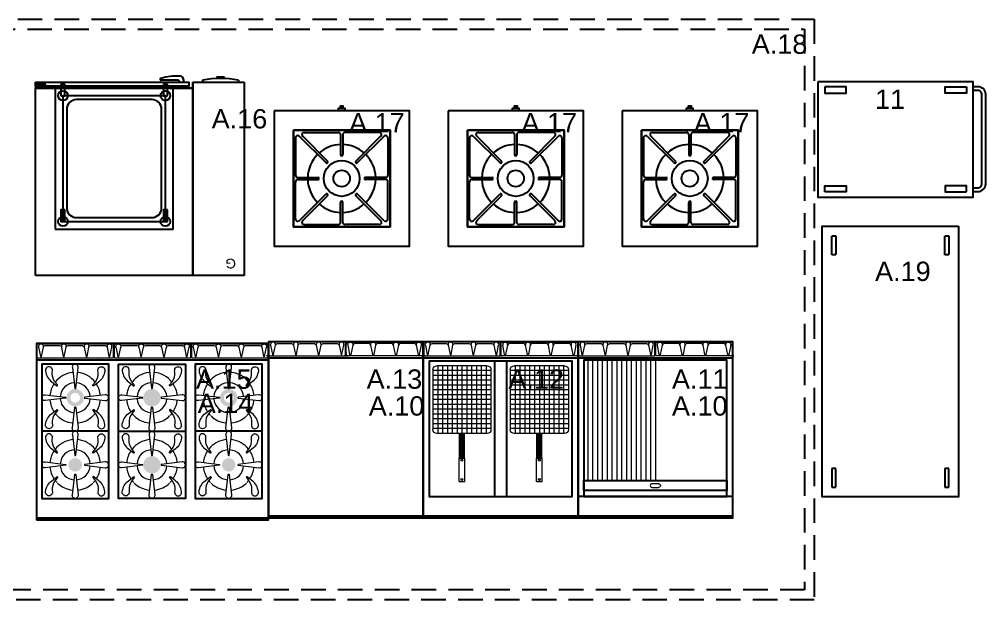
# Model space of a CAD drawing. Header units: millimetres. Extents: x -3516 to 33273, y -7531 to 724.
# Drawn here: x 20172.7 to 20672.4, y -2394 to -2094 of the extents above; entities that cross this region are included whole.
import ezdxf

# ---------------------------------------------------------------- set-up
doc = ezdxf.new("R2010")
doc.units = ezdxf.units.MM
doc.linetypes.add('DASHED', pattern=[19.05, 12.7, -6.35])
doc.linetypes.add('HIDDEN', pattern=[0.375, 0.25, -0.125])
doc.layers.add('GRC- Yazı 1', color=3, linetype='Continuous', lineweight=20)
doc.layers.add('GRC-Ekipman', color=4, linetype='Continuous', lineweight=25)
doc.layers.add('S2000-002 Çizgi', color=7, linetype='Continuous')
doc.layers.add('S2000-003 Kapı', color=3, linetype='Continuous')
doc.styles.add('ekp-yazı', font='arial.ttf', dxfattribs={"height": 10})

# ---------------------------------------------------------------- blocks, each defined once
blk = doc.blocks.new('A$C2C312901')
at = {"layer": 'S2000-002 Çizgi', "linetype": 'Continuous', "lineweight": 0}
for p, q in [((39.55, 90.8), (0.45, 90.8)), ((4.51, 90), (11.89, 90)), ((16.31, 90), (23.69, 90)), ((28.11, 90), (35.49, 90)), ((40.45, 90.8), (79.55, 90.8)), ((51.89, 90), (44.51, 90)), ((63.69, 90), (56.31, 90)), ((75.49, 90), (68.11, 90)), ((1.06, 89.25), (2.06, 84.41)), ((2.55, 84.43), (3.54, 89.23)), ((12.86, 89.25), (13.86, 84.41)), ((14.35, 84.43), (15.33, 89.21)), ((24.68, 89.16), (25.66, 84.41)), ((26.15, 84.43), (27.13, 89.21)), ((36.48, 89.16), (37.46, 84.41)), ((37.95, 84.43), (38.93, 89.21)), ((42.05, 84.43), (41.07, 89.21)), ((43.52, 89.16), (42.55, 84.41)), ((53.85, 84.43), (52.87, 89.21)), ((55.32, 89.16), (54.35, 84.41)), ((65.65, 84.43), (64.67, 89.21)), ((67.14, 89.25), (66.15, 84.41)), ((77.45, 84.43), (76.46, 89.23)), ((78.94, 89.25), (77.95, 84.41)), ((5, 81.5), (5, 19.2)), ((7.5, 81.5), (7.5, 19.2)), ((10, 81.5), (10, 19.2)), ((12.5, 81.5), (12.5, 19.2)), ((15, 81.5), (15, 19.2)), ((17.5, 81.5), (17.5, 19.2)), ((20, 81.5), (20, 19.2)), ((22.5, 81.5), (22.5, 19.2)), ((25, 81.5), (25, 19.2)), ((27.5, 81.5), (27.5, 19.2)), ((30, 81.5), (30, 19.2)), ((32.5, 81.5), (32.5, 19.2)), ((35, 81.5), (35, 19.2)), ((37.5, 81.5), (37.5, 19.2)), ((40, 81.5), (40, 19.2)), ((41.61, 17.6), (38.39, 17.6)), ((38.39, 15.6), (41.61, 15.6))]:
    blk.add_line(p, q, dxfattribs=at)
at = {"layer": 'S2000-002 Çizgi'}
for points in [[(0, 0), (80, 0), (80, 91), (0, 91)], [(0, 1), (80, 1), (80, 82.5), (0, 82.5)], [(3, 11), (77, 11), (77, 81.5), (3, 81.5)], [(77, 14), (3, 14), (3, 19.2), (77, 19.2)], [(0, 1), (80, 1), (80, 11), (0, 11)]]:
    blk.add_lwpolyline(points, close=True, dxfattribs=at)
at = {"layer": 'S2000-002 Çizgi', "linetype": 'Continuous', "lineweight": 0}
for centre, radius, start, end in [((2.3, 89.54), 1.27, 346.4206, 193.5794), ((14.1, 89.54), 1.27, 346.4206, 193.5794), ((25.91, 89.54), 1.27, 346.4206, 193.5794), ((37.71, 89.54), 1.27, 346.4206, 193.5794), ((38.39, 16.6), 1, 90.006, 270.2139)]:
    blk.add_arc(centre, radius, start, end, dxfattribs=at)
at = {"layer": 'S2000-002 Çizgi', "linetype": 'Continuous', "lineweight": 0, "extrusion": (0, 0, -1)}
for centre, radius, start, end in [((-42.29, 89.54), 1.27, 346.4206, 193.5794), ((-54.09, 89.54), 1.27, 346.4206, 193.5794), ((-65.9, 89.54), 1.27, 346.4206, 193.5794), ((-77.7, 89.54), 1.27, 346.4206, 193.5794), ((-41.61, 16.6), 1, 90.006, 270.2139)]:
    blk.add_arc(centre, radius, start, end, dxfattribs=at)
for centre, major_axis, start_param, end_param in [((4.51, 89), (1, 0), 3.371293, 4.712389), ((11.89, 89), (1, 0), 4.712389, 6.0355), ((16.31, 89), (1, 0), 3.349747, 4.712389), ((23.69, 89), (1, 0), 4.712389, 6.124448), ((28.11, 89), (1, 0), 3.349747, 4.712389), ((35.49, 89), (1, 0), 4.712389, 6.124448), ((42.3, 84.46), (-0.25, 0), 3.344893, 6.16625), ((54.1, 84.46), (-0.25, 0), 3.344893, 6.16625), ((65.9, 84.46), (-0.25, 0), 3.344906, 6.16625), ((77.7, 84.46), (-0.25, 0), 3.344804, 6.16625)]:
    blk.add_ellipse(centre, major_axis=major_axis, ratio=0.999997, start_param=start_param, end_param=end_param, dxfattribs=at)
at = {"layer": 'S2000-002 Çizgi', "linetype": 'Continuous', "lineweight": 0}
for centre, major_axis, start_param, end_param in [((44.51, 89), (-1, 0), 4.712389, 6.124448), ((51.89, 89), (-1, 0), 3.349747, 4.712389), ((56.31, 89), (-1, 0), 4.712389, 6.124448), ((63.69, 89), (-1, 0), 3.349747, 4.712389), ((68.11, 89), (-1, 0), 4.712389, 6.0355), ((75.49, 89), (-1, 0), 3.371293, 4.712389), ((2.3, 84.46), (0.25, 0), 3.344804, 6.16625), ((14.1, 84.46), (0.25, 0), 3.344906, 6.16625), ((25.9, 84.46), (0.25, 0), 3.344893, 6.16625), ((37.7, 84.46), (0.25, 0), 3.344893, 6.16625)]:
    blk.add_ellipse(centre, major_axis=major_axis, ratio=0.999997, start_param=start_param, end_param=end_param, dxfattribs=at)
for points, weights, knots in [([(0.2, 83.9), (0.2, 83.7), (0.4, 83.7), (20, 83.7), (39.6, 83.7), (39.8, 83.7), (39.8, 83.9), (39.8, 87.25), (39.8, 90.6), (39.8, 90.8), (39.6, 90.8), (39.58, 90.8), (39.56, 90.8)], [1, 0.707748873271, 1, 1, 1, 0.707106781187, 1, 1, 1, 0.707106781187, 1, 1, 1], [0, 0, 0, 0.166667, 0.166667, 0.333333, 0.333333, 0.5, 0.5, 0.666667, 0.666667, 0.833333, 0.833333, 1, 1, 1]), ([(0.45, 90.8), (0.43, 90.8), (0.4, 90.8), (0.2, 90.8), (0.2, 90.6), (0.2, 90.6), (0.2, 90.6), (0.2, 87.25), (0.2, 83.9), (0.2, 83.9), (0.2, 83.9)], [1, 1, 1, 0.707106781187, 1, 1, 1, 1, 1, 0.999999587343, 1], [0, 0, 0, 0.2, 0.2, 0.4, 0.4, 0.6, 0.6, 0.8, 0.8, 1, 1, 1]), ([(79.8, 83.9), (79.8, 83.7), (79.6, 83.7), (60, 83.7), (40.4, 83.7), (40.2, 83.7), (40.2, 83.9), (40.2, 87.25), (40.2, 90.6), (40.2, 90.8), (40.4, 90.8), (40.42, 90.8), (40.44, 90.8)], [1, 0.707748873271, 1, 1, 1, 0.707106781187, 1, 1, 1, 0.707106781187, 1, 1, 1], [0, 0, 0, 0.166667, 0.166667, 0.333333, 0.333333, 0.5, 0.5, 0.666667, 0.666667, 0.833333, 0.833333, 1, 1, 1]), ([(79.55, 90.8), (79.58, 90.8), (79.6, 90.8), (79.8, 90.8), (79.8, 90.6), (79.8, 90.6), (79.8, 90.6), (79.8, 87.25), (79.8, 83.9), (79.8, 83.9), (79.8, 83.9)], [1, 1, 1, 0.707106781187, 1, 1, 1, 1, 1, 0.999999587343, 1], [0, 0, 0, 0.2, 0.2, 0.4, 0.4, 0.6, 0.6, 0.8, 0.8, 1, 1, 1])]:
    blk.add_rational_spline(points, weights, degree=2, knots=knots, dxfattribs=at)
for p in [(1.06, 89.25), (78.94, 89.25)]:
    blk.add_point(p, dxfattribs=at)
blk = doc.blocks.new('A$C6BBD115A')
at = {"layer": 'S2000-002 Çizgi', "linetype": 'Continuous', "lineweight": 0}
for p, q in [((39.5, 90.8), (0.45, 90.8)), ((4.51, 90), (11.89, 90)), ((16.31, 90), (23.69, 90)), ((28.11, 90), (35.49, 90)), ((40.5, 90.8), (79.55, 90.8)), ((51.89, 90), (44.51, 90)), ((63.69, 90), (56.31, 90)), ((75.49, 90), (68.11, 90)), ((1.06, 89.25), (1.06, 89.24)), ((1.06, 89.24), (2.05, 84.41)), ((2.55, 84.43), (3.54, 89.23)), ((12.86, 89.24), (13.85, 84.41)), ((14.35, 84.43), (15.33, 89.21)), ((24.68, 89.16), (25.65, 84.41)), ((26.15, 84.43), (27.13, 89.21)), ((36.48, 89.16), (37.45, 84.41)), ((37.95, 84.43), (38.93, 89.21)), ((42.05, 84.43), (41.07, 89.21)), ((43.52, 89.16), (42.55, 84.41)), ((53.85, 84.43), (52.87, 89.21)), ((55.32, 89.16), (54.35, 84.41)), ((65.65, 84.43), (64.67, 89.21)), ((67.14, 89.24), (66.15, 84.41)), ((77.45, 84.43), (76.46, 89.23)), ((78.94, 89.24), (77.95, 84.41)), ((78.94, 89.25), (78.94, 89.24)), ((5, 76.55), (5, 45.55)), ((35, 76.05), (5, 76.05)), ((33, 78.55), (7, 78.55)), ((7.5, 78.55), (7.5, 43.55)), ((10, 78.55), (10, 43.55)), ((12.5, 78.55), (12.5, 43.55)), ((15, 78.55), (15, 43.55)), ((17.5, 78.55), (17.5, 43.55)), ((20, 78.55), (20, 43.55)), ((22.5, 78.55), (22.5, 43.55)), ((25, 78.55), (25, 43.55)), ((27.5, 78.55), (27.5, 43.55)), ((30, 78.55), (30, 43.55)), ((32.5, 78.55), (32.5, 43.55)), ((35, 76.55), (35, 45.55)), ((45, 76.55), (45, 45.55)), ((75, 76.05), (45, 76.05)), ((73, 78.55), (47, 78.55)), ((47.5, 78.55), (47.5, 43.55)), ((50, 78.55), (50, 43.55)), ((52.5, 78.55), (52.5, 43.55)), ((55, 78.55), (55, 43.55)), ((57.5, 78.55), (57.5, 43.55)), ((60, 78.55), (60, 43.55)), ((62.5, 78.55), (62.5, 43.55)), ((65, 78.55), (65, 43.55)), ((67.5, 78.55), (67.5, 43.55)), ((70, 78.55), (70, 43.55)), ((72.5, 78.55), (72.5, 43.55)), ((75, 76.55), (75, 45.55)), ((35, 73.55), (5, 73.55)), ((35, 71.05), (5, 71.05)), ((75, 73.55), (45, 73.55)), ((75, 71.05), (45, 71.05)), ((35, 68.55), (5, 68.55)), ((35, 66.05), (5, 66.05)), ((75, 68.55), (45, 68.55)), ((75, 66.05), (45, 66.05)), ((35, 63.55), (5, 63.55)), ((35, 61.05), (5, 61.05)), ((75, 63.55), (45, 63.55)), ((75, 61.05), (45, 61.05)), ((35, 58.55), (5, 58.55)), ((35, 56.05), (5, 56.05)), ((75, 58.55), (45, 58.55)), ((75, 56.05), (45, 56.05)), ((35, 53.55), (5, 53.55)), ((35, 51.05), (5, 51.05)), ((75, 53.55), (45, 53.55)), ((75, 51.05), (45, 51.05)), ((35, 48.55), (5, 48.55)), ((35, 46.05), (5, 46.05)), ((75, 48.55), (45, 48.55)), ((75, 46.05), (45, 46.05)), ((33, 43.55), (7, 43.55)), ((18.75, 30.8), (18.75, 43.55)), ((19.25, 30.8), (19.25, 43.55)), ((19.75, 41), (19.25, 41)), ((19.75, 30.8), (19.75, 43.55)), ((20.25, 30.8), (20.25, 43.55)), ((20.75, 41), (20.25, 41)), ((20.75, 30.8), (20.75, 43.55)), ((21.25, 30.8), (21.25, 43.55)), ((73, 43.55), (47, 43.55)), ((58.75, 30.8), (58.75, 43.55)), ((59.25, 30.8), (59.25, 43.55)), ((59.75, 41), (59.25, 41)), ((59.75, 30.8), (59.75, 43.55)), ((60.25, 30.8), (60.25, 43.55)), ((60.75, 41), (60.25, 41)), ((60.75, 30.8), (60.75, 43.55)), ((61.25, 30.8), (61.25, 43.55)), ((18.5, 30.8), (21.5, 30.8)), ((18.5, 18.8), (18.5, 30.8)), ((21.5, 18.8), (21.5, 30.8)), ((58.5, 30.8), (61.5, 30.8)), ((58.5, 18.8), (58.5, 30.8)), ((61.5, 18.8), (61.5, 30.8)), ((18.5, 18.8), (21.5, 18.8)), ((58.5, 18.8), (61.5, 18.8))]:
    blk.add_line(p, q, dxfattribs=at)
at = {"layer": 'S2000-002 Çizgi'}
for points in [[(0, 0), (80, 0), (80, 91), (0, 91)], [(80, 82.5), (0, 82.5), (0, 1), (80, 1)], [(3, 11), (77, 11), (77, 81), (3, 81)], [(37, 81), (3, 81), (3, 11), (37, 11)], [(43, 11), (77, 11), (77, 81), (43, 81)]]:
    blk.add_lwpolyline(points, close=True, dxfattribs=at)
at = {"layer": 'S2000-002 Çizgi', "linetype": 'Continuous', "lineweight": 0, "flags": 128}
for points in [[(0.2, 90.6), (0.2, 83.9)], [(0.45, 90.8), (0.4, 90.8)], [(39.8, 83.9), (39.8, 90.5)], [(40.2, 83.9), (40.2, 90.5)], [(79.55, 90.8), (79.6, 90.8)], [(79.8, 90.6), (79.8, 83.9)], [(0.4, 83.7), (39.6, 83.7)], [(79.6, 83.7), (40.4, 83.7)]]:
    blk.add_lwpolyline(points, dxfattribs=at)
at = {"layer": 'S2000-002 Çizgi', "linetype": 'Continuous', "lineweight": 0}
for centre in [(20, 29.8), (60, 29.8), (20, 19.8), (60, 19.8)]:
    blk.add_circle(centre, 0.5, dxfattribs=at)
for centre in [(2.3, 89.54), (14.1, 89.54), (25.91, 89.54), (37.71, 89.54), (42.31, 89.54), (54.11, 89.54), (65.91, 89.54), (77.7, 89.54)]:
    blk.add_arc(centre, 1.27, 346.4206, 193.5794, dxfattribs=at)
at = {"layer": 'S2000-002 Çizgi', "linetype": 'Continuous', "lineweight": 0, "extrusion": (0, 0, -1)}
for centre, radius, start, end in [((-39.5, 90.5), 0.3, 90, 180), ((-40.5, 90.5), 0.3, 0, 90), ((-7, 76.55), 2, 0, 90), ((-33, 76.55), 2, 90, 180), ((-47, 76.55), 2, 0, 90), ((-73, 76.55), 2, 90, 180), ((-7, 45.55), 2, 270, 0), ((-33, 45.55), 2, 180, 270), ((-47, 45.55), 2, 270, 0), ((-73, 45.55), 2, 180, 270)]:
    blk.add_arc(centre, radius, start, end, dxfattribs=at)
at = {"layer": 'S2000-002 Çizgi', "linetype": 'Continuous', "lineweight": 0}
for centre, major_axis, start_param, end_param in [((0.4, 90.6), (-0.2, 0), 4.712389, 6.283185), ((44.51, 89), (-1, 0), 4.712389, 6.124448), ((51.89, 89), (-1, 0), 3.349747, 4.712389), ((56.31, 89), (-1, 0), 4.712389, 6.124448), ((63.69, 89), (-1, 0), 3.349747, 4.712389), ((68.11, 89), (-1, 0), 4.712389, 6.0355), ((75.49, 89), (-1, 0), 3.371293, 4.712389), ((0.4, 83.9), (-0.2, 0), 0, 1.570796), ((2.3, 84.46), (0.25, 0), 3.344804, 6.16625), ((14.1, 84.46), (0.25, 0), 3.344906, 6.16625), ((25.9, 84.46), (0.25, 0), 3.344893, 6.16625), ((37.7, 84.46), (0.25, 0), 3.344893, 6.16625), ((39.6, 83.9), (0.2, 0), 4.712389, 6.283185)]:
    blk.add_ellipse(centre, major_axis=major_axis, ratio=0.999997, start_param=start_param, end_param=end_param, dxfattribs=at)
at = {"layer": 'S2000-002 Çizgi', "linetype": 'Continuous', "lineweight": 0, "extrusion": (0, 0, -1)}
for centre, major_axis, start_param, end_param in [((4.51, 89), (1, 0), 3.371293, 4.712389), ((11.89, 89), (1, 0), 4.712389, 6.0355), ((16.31, 89), (1, 0), 3.349747, 4.712389), ((23.69, 89), (1, 0), 4.712389, 6.124448), ((28.11, 89), (1, 0), 3.349747, 4.712389), ((35.49, 89), (1, 0), 4.712389, 6.124448), ((79.6, 90.6), (0.2, 0), 4.712389, 6.283185), ((40.4, 83.9), (-0.2, 0), 4.712389, 6.283185), ((42.3, 84.46), (-0.25, 0), 3.344893, 6.16625), ((54.1, 84.46), (-0.25, 0), 3.344893, 6.16625), ((65.9, 84.46), (-0.25, 0), 3.344906, 6.16625), ((77.7, 84.46), (-0.25, 0), 3.344804, 6.16625), ((79.6, 83.9), (0.2, 0), 0, 1.570796)]:
    blk.add_ellipse(centre, major_axis=major_axis, ratio=0.999997, start_param=start_param, end_param=end_param, dxfattribs=at)
at = {"layer": 'S2000-002 Çizgi', "linetype": 'Continuous', "lineweight": 0}
for p in [(0.2, 90.6), (0.4, 90.8), (79.6, 90.8), (79.8, 90.6), (0.2, 83.9), (0.4, 83.7), (39.6, 83.7), (39.8, 83.9), (40.2, 83.9), (40.4, 83.7), (79.6, 83.7), (79.8, 83.9)]:
    blk.add_point(p, dxfattribs=at)
blk = doc.blocks.new('A$C74724A35')
at = {"layer": 'S2000-002 Çizgi', "linetype": 'Continuous', "lineweight": 0}
for p, q in [((39.55, 90.8), (0.45, 90.8)), ((4.51, 90), (11.89, 90)), ((16.31, 90), (23.69, 90)), ((28.11, 90), (35.49, 90)), ((40.45, 90.8), (79.55, 90.8)), ((51.89, 90), (44.51, 90)), ((63.69, 90), (56.31, 90)), ((75.49, 90), (68.11, 90)), ((1.06, 89.25), (1.06, 89.24)), ((1.06, 89.24), (2.06, 84.41)), ((2.55, 84.43), (3.54, 89.23)), ((12.86, 89.24), (13.86, 84.41)), ((14.35, 84.43), (15.33, 89.21)), ((24.68, 89.16), (25.66, 84.41)), ((26.15, 84.43), (27.13, 89.21)), ((36.48, 89.16), (37.46, 84.41)), ((37.95, 84.43), (38.93, 89.21)), ((42.05, 84.43), (41.07, 89.21)), ((43.52, 89.16), (42.54, 84.41)), ((53.85, 84.43), (52.87, 89.21)), ((55.32, 89.16), (54.34, 84.41)), ((65.65, 84.43), (64.67, 89.21)), ((67.14, 89.24), (66.14, 84.41)), ((77.45, 84.43), (76.46, 89.23)), ((78.94, 89.24), (77.94, 84.41)), ((78.94, 89.25), (78.94, 89.24))]:
    blk.add_line(p, q, dxfattribs=at)
at = {"layer": 'S2000-002 Çizgi'}
for points in [[(0, 0), (80, 0), (80, 91), (0, 91)], [(80, 82.5), (0, 82.5), (0, 1), (80, 1)]]:
    blk.add_lwpolyline(points, close=True, dxfattribs=at)
at = {"layer": 'S2000-002 Çizgi', "linetype": 'Continuous', "lineweight": 0}
for centre, radius, start, end in [((2.3, 89.53), 1.27, 346.4206, 193.5794), ((14.1, 89.5), 1.27, 346.4206, 193.5794), ((25.9, 89.5), 1.27, 346.4206, 193.5794), ((37.7, 89.5), 1.27, 346.4206, 193.5794), ((40.4, 90.6), 0.2, 90, 180)]:
    blk.add_arc(centre, radius, start, end, dxfattribs=at)
at = {"layer": 'S2000-002 Çizgi', "linetype": 'Continuous', "lineweight": 0, "extrusion": (0, 0, -1)}
for centre, radius, start, end in [((-39.6, 90.6), 0.2, 90, 180), ((-42.3, 89.5), 1.27, 346.4206, 193.5794), ((-54.1, 89.5), 1.27, 346.4206, 193.5794), ((-65.9, 89.5), 1.27, 346.4206, 193.5794), ((-77.7, 89.53), 1.27, 346.4206, 193.5794)]:
    blk.add_arc(centre, radius, start, end, dxfattribs=at)
for centre, major_axis, start_param, end_param in [((4.51, 89), (1, 0), 3.371293, 4.712389), ((11.89, 89), (1, 0), 4.712389, 6.0355), ((16.31, 89), (1, 0), 3.349747, 4.712389), ((23.69, 89), (1, 0), 4.712389, 6.124448), ((28.11, 89), (1, 0), 3.349747, 4.712389), ((35.49, 89), (1, 0), 4.712389, 6.124448), ((42.3, 84.46), (-0.25, 0), 3.344893, 6.16625), ((54.1, 84.46), (-0.25, 0), 3.344893, 6.16625), ((65.9, 84.46), (-0.25, 0), 3.344906, 6.16625), ((77.7, 84.46), (-0.25, 0), 3.344804, 6.16625)]:
    blk.add_ellipse(centre, major_axis=major_axis, ratio=0.999997, start_param=start_param, end_param=end_param, dxfattribs=at)
at = {"layer": 'S2000-002 Çizgi', "linetype": 'Continuous', "lineweight": 0}
for centre, major_axis, start_param, end_param in [((44.51, 89), (-1, 0), 4.712389, 6.124448), ((51.89, 89), (-1, 0), 3.349747, 4.712389), ((56.31, 89), (-1, 0), 4.712389, 6.124448), ((63.69, 89), (-1, 0), 3.349747, 4.712389), ((68.11, 89), (-1, 0), 4.712389, 6.0355), ((75.49, 89), (-1, 0), 3.371293, 4.712389), ((2.3, 84.46), (0.25, 0), 3.344804, 6.16625), ((14.1, 84.46), (0.25, 0), 3.344906, 6.16625), ((25.9, 84.46), (0.25, 0), 3.344893, 6.16625), ((37.7, 84.46), (0.25, 0), 3.344893, 6.16625)]:
    blk.add_ellipse(centre, major_axis=major_axis, ratio=0.999997, start_param=start_param, end_param=end_param, dxfattribs=at)
for points in [[(0.45, 90.8), (0.42, 90.8), (0.4, 90.8), (0.4, 90.8), (0.4, 90.8), (0.2, 90.8), (0.2, 90.6), (0.2, 90.6), (0.2, 90.6), (0.2, 90.6), (0.2, 90.6), (0.2, 87.25), (0.2, 83.9), (0.2, 83.9), (0.2, 83.9), (0.2, 83.7), (0.4, 83.7), (0.4, 83.7), (0.4, 83.7), (20, 83.7), (39.6, 83.7), (39.6, 83.7), (39.6, 83.7), (39.8, 83.7), (39.8, 83.9), (39.8, 83.9), (39.8, 83.9), (39.8, 87.25), (39.8, 90.6), (39.8, 90.6), (39.8, 90.6), (39.8, 90.6), (39.8, 90.6)], [(79.55, 90.8), (79.57, 90.8), (79.6, 90.8), (79.6, 90.8), (79.6, 90.8), (79.8, 90.8), (79.8, 90.6), (79.8, 90.6), (79.8, 90.6), (79.8, 90.6), (79.8, 90.6), (79.8, 87.25), (79.8, 83.9), (79.8, 83.9), (79.8, 83.9), (79.8, 83.7), (79.6, 83.7), (79.6, 83.7), (79.6, 83.7), (60, 83.7), (40.4, 83.7), (40.4, 83.7), (40.4, 83.7), (40.2, 83.7), (40.2, 83.9), (40.2, 83.9), (40.2, 83.9), (40.2, 87.25), (40.2, 90.6), (40.2, 90.6), (40.2, 90.6), (40.2, 90.6), (40.2, 90.6)]]:
    blk.add_rational_spline(points, [1, 1, 1, 1, 1, 0.707106781187, 1, 1, 1, 1, 1, 1, 1, 1, 1, 0.707106781187, 1, 1, 1, 1, 1, 1, 1, 0.707106781187, 1, 1, 1, 1, 1, 1, 1, 0.999999944177, 1], degree=2, knots=[0, 0, 0, 0.0625, 0.0625, 0.125, 0.125, 0.1875, 0.1875, 0.25, 0.25, 0.3125, 0.3125, 0.375, 0.375, 0.4375, 0.4375, 0.5, 0.5, 0.5625, 0.5625, 0.625, 0.625, 0.6875, 0.6875, 0.75, 0.75, 0.8125, 0.8125, 0.875, 0.875, 0.9375, 0.9375, 1, 1, 1], dxfattribs=at)
blk = doc.blocks.new('A$C5F4C111E')
at = {"layer": 'S2000-002 Çizgi', "linetype": 'Continuous', "lineweight": 0}
h = blk.add_hatch(color=256, dxfattribs=at)
edge = h.paths.add_edge_path()
edge.add_arc((20, 63.03), 4.5, 0, 360)
edge = h.paths.add_edge_path(flags=16)
edge.add_arc((20, 63.03), 2.5, 0, 360)
h = blk.add_hatch(color=256, dxfattribs=at)
edge = h.paths.add_edge_path()
edge.add_arc((59.69, 63.03), 4.5, 45, 405)
h = blk.add_hatch(color=256, dxfattribs=at)
edge = h.paths.add_edge_path()
edge.add_arc((99.37, 63.03), 4.5, 0, 360)
edge = h.paths.add_edge_path(flags=16)
edge.add_arc((99.37, 63.03), 2.5, 0, 360)
h = blk.add_hatch(color=256, dxfattribs=at)
edge = h.paths.add_edge_path()
edge.add_arc((20, 28.34), 3.5, 0, 360)
h = blk.add_hatch(color=256, dxfattribs=at)
edge = h.paths.add_edge_path()
edge.add_arc((59.69, 28.34), 4.5, 45, 405)
h = blk.add_hatch(color=256, dxfattribs=at)
edge = h.paths.add_edge_path()
edge.add_arc((99.37, 28.34), 3.5, 0, 360)
for p, q in [((39.55, 90.8), (0.45, 90.8)), ((4.51, 90), (11.89, 90)), ((16.31, 90), (23.69, 90)), ((28.11, 90), (35.49, 90)), ((79.55, 90.8), (40.45, 90.8)), ((44.51, 90), (51.89, 90)), ((56.31, 90), (63.69, 90)), ((68.11, 90), (75.49, 90)), ((119.55, 90.8), (80.45, 90.8)), ((84.51, 90), (91.89, 90)), ((96.31, 90), (103.69, 90)), ((108.11, 90), (115.49, 90)), ((1.06, 89.24), (2.05, 84.41)), ((2.55, 84.43), (3.54, 89.23)), ((12.86, 89.24), (13.85, 84.41)), ((14.35, 84.43), (15.33, 89.21)), ((24.68, 89.16), (25.65, 84.41)), ((26.15, 84.43), (27.13, 89.21)), ((36.48, 89.16), (37.45, 84.41)), ((37.95, 84.43), (38.93, 89.21)), ((41.06, 89.24), (42.05, 84.41)), ((42.55, 84.43), (43.54, 89.23)), ((52.86, 89.24), (53.85, 84.41)), ((54.35, 84.43), (55.33, 89.21)), ((64.68, 89.16), (65.65, 84.41)), ((66.15, 84.43), (67.13, 89.21)), ((76.48, 89.16), (77.45, 84.41)), ((77.95, 84.43), (78.93, 89.21)), ((81.06, 89.24), (82.05, 84.41)), ((82.55, 84.43), (83.54, 89.23)), ((92.86, 89.24), (93.85, 84.41)), ((94.35, 84.43), (95.33, 89.21)), ((104.68, 89.16), (105.65, 84.41)), ((106.15, 84.43), (107.13, 89.21)), ((116.48, 89.16), (117.45, 84.41)), ((117.95, 84.43), (118.93, 89.21))]:
    blk.add_line(p, q, dxfattribs=at)
at = {"layer": 'S2000-002 Çizgi'}
for points in [[(0, 0), (120, 0), (120, 91), (0, 91)], [(120, 82.5), (0, 82.5), (0, 1), (120, 1)], [(2.66, 11), (37.34, 11), (37.34, 80.37), (2.66, 80.37)], [(42.34, 80.37), (77.03, 80.37), (77.03, 11), (42.34, 11)], [(82.03, 11), (116.71, 11), (116.71, 80.37), (82.03, 80.37)], [(37.34, 45.68), (2.66, 45.68), (2.66, 11), (37.34, 11)], [(77.03, 11), (42.34, 11), (42.34, 45.68), (77.03, 45.68)], [(116.71, 45.68), (82.03, 45.68), (82.03, 11), (116.71, 11)]]:
    blk.add_lwpolyline(points, close=True, dxfattribs=at)
at = {"layer": 'S2000-002 Çizgi', "linetype": 'Continuous', "lineweight": 0, "flags": 128}
for points in [[(0.45, 90.8), (0.4, 90.8), (0.4, 90.8, 0.414214), (0.2, 90.6), (0.2, 90.6), (0.2, 83.9), (0.2, 83.9, 0.414214), (0.4, 83.7), (0.4, 83.7), (39.6, 83.7), (39.6, 83.7, 0.414214), (39.8, 83.9), (39.8, 83.9), (39.8, 90.6), (39.8, 90.6, 0.414214), (39.6, 90.8), (39.6, 90.8), (39.55, 90.8)], [(40.45, 90.8), (40.4, 90.8), (40.4, 90.8, 0.414214), (40.2, 90.6), (40.2, 90.6), (40.2, 83.9), (40.2, 83.9, 0.414214), (40.4, 83.7), (40.4, 83.7), (79.6, 83.7), (79.6, 83.7, 0.414214), (79.8, 83.9), (79.8, 83.9), (79.8, 90.6), (79.8, 90.6, 0.414214), (79.6, 90.8), (79.6, 90.8), (79.55, 90.8)], [(80.45, 90.8), (80.4, 90.8), (80.4, 90.8, 0.414214), (80.2, 90.6), (80.2, 90.6), (80.2, 83.9), (80.2, 83.9, 0.414214), (80.4, 83.7), (80.4, 83.7), (119.6, 83.7), (119.6, 83.7, 0.414214), (119.8, 83.9), (119.8, 83.9), (119.8, 90.6), (119.8, 90.6, 0.414214), (119.6, 90.8), (119.6, 90.8), (119.55, 90.8)]]:
    blk.add_lwpolyline(points, format="xyb", dxfattribs=at)
for points in [[(20.24, 68), (21.48, 78.59), (21.48, 78.59, 1.184985), (18.52, 78.59), (18.52, 78.59), (19.76, 68), (19.76, 68.01, 0.846962), (20.24, 68.01), (20.24, 68)], [(59.92, 68), (61.16, 78.59), (61.16, 78.59, 1.184985), (58.21, 78.59), (58.21, 78.59), (59.45, 68), (59.45, 68.01, 0.846962), (59.92, 68.01), (59.92, 68)], [(99.61, 68), (100.85, 78.59), (100.85, 78.59, 1.184985), (97.89, 78.59), (97.89, 78.59), (99.13, 68), (99.13, 68.01, 0.846962), (99.61, 68.01), (99.61, 68)], [(4.67, 76.87, 0.198912), (7.86, 71.22), (7.86, 71.22), (10.44, 69.2), (10.44, 69.2, 0.88604), (10.86, 69.62), (10.87, 69.62), (9.53, 71.32), (9.53, 71.32, -0.198912), (8.16, 76.22), (8.16, 76.22), (8.26, 77.01), (8.26, 77.02, 1.128349), (4.66, 77.02), (4.65, 77.01), (4.67, 76.87), (4.67, 76.87)], [(35.33, 76.87, -0.198912), (32.14, 71.22), (32.14, 71.22), (29.56, 69.2), (29.56, 69.2, -0.88604), (29.14, 69.62), (29.13, 69.62), (30.47, 71.32), (30.47, 71.32, 0.198912), (31.84, 76.22), (31.84, 76.22), (31.74, 77.01), (31.74, 77.02, -1.128349), (35.35, 77.02), (35.35, 77.01), (35.33, 76.87), (35.33, 76.87)], [(44.36, 76.87, 0.198912), (47.54, 71.22), (47.54, 71.22), (50.12, 69.2), (50.12, 69.2, 0.88604), (50.55, 69.62), (50.55, 69.62), (49.22, 71.32), (49.22, 71.32, -0.198912), (47.85, 76.22), (47.85, 76.22), (47.94, 77.01), (47.94, 77.02, 1.128349), (44.34, 77.02), (44.34, 77.01), (44.36, 76.87), (44.36, 76.87)], [(75.01, 76.87, -0.198912), (71.83, 71.22), (71.83, 71.22), (69.25, 69.2), (69.25, 69.2, -0.88604), (68.82, 69.62), (68.82, 69.62), (70.15, 71.32), (70.15, 71.32, 0.198912), (71.52, 76.22), (71.52, 76.22), (71.43, 77.01), (71.43, 77.02, -1.128349), (75.03, 77.02), (75.03, 77.01), (75.01, 76.87), (75.01, 76.87)], [(84.04, 76.87, 0.198912), (87.23, 71.22), (87.23, 71.22), (89.81, 69.2), (89.81, 69.2, 0.88604), (90.23, 69.62), (90.24, 69.62), (88.9, 71.32), (88.9, 71.32, -0.198912), (87.53, 76.22), (87.53, 76.22), (87.63, 77.01), (87.63, 77.02, 1.128349), (84.03, 77.02), (84.02, 77.01), (84.04, 76.87), (84.04, 76.87)], [(114.7, 76.87, -0.198912), (111.51, 71.22), (111.51, 71.22), (108.93, 69.2), (108.93, 69.2, -0.88604), (108.51, 69.62), (108.5, 69.62), (109.84, 71.32), (109.84, 71.32, 0.198912), (111.21, 76.22), (111.21, 76.22), (111.11, 77.01), (111.11, 77.02, -1.128349), (114.72, 77.02), (114.72, 77.01), (114.7, 76.87), (114.7, 76.87)], [(15.02, 62.79), (4.44, 61.55), (4.44, 61.55, -1.184985), (4.44, 64.51), (4.44, 64.51), (15.02, 63.27), (15.02, 63.27, -0.846962), (15.02, 62.79), (15.02, 62.79)], [(24.98, 62.79), (35.56, 61.55), (35.56, 61.55, 1.184985), (35.56, 64.51), (35.56, 64.51), (24.98, 63.27), (24.98, 63.27, 0.846962), (24.98, 62.79), (24.98, 62.79)], [(54.71, 62.79), (44.12, 61.55), (44.12, 61.55, -1.184985), (44.12, 64.51), (44.12, 64.51), (54.71, 63.27), (54.71, 63.27, -0.846962), (54.71, 62.79), (54.71, 62.79)], [(64.66, 62.79), (75.25, 61.55), (75.25, 61.55, 1.184985), (75.25, 64.51), (75.25, 64.51), (64.66, 63.27), (64.66, 63.27, 0.846962), (64.66, 62.79), (64.66, 62.79)], [(94.39, 62.79), (83.81, 61.55), (83.81, 61.55, -1.184985), (83.81, 64.51), (83.81, 64.51), (94.39, 63.27), (94.39, 63.27, -0.846962), (94.39, 62.79), (94.39, 62.79)], [(104.35, 62.79), (114.93, 61.55), (114.93, 61.55, 1.184985), (114.93, 64.51), (114.93, 64.51), (104.35, 63.27), (104.35, 63.27, 0.846962), (104.35, 62.79), (104.35, 62.79)], [(4.67, 49.18, -0.198912), (7.86, 54.83), (7.86, 54.83), (10.44, 56.86), (10.44, 56.86, -0.88604), (10.86, 56.43), (10.87, 56.43), (9.53, 54.74), (9.53, 54.74, 0.198912), (8.16, 49.83), (8.16, 49.83), (8.26, 49.04), (8.26, 49.04, -1.128349), (4.66, 49.04), (4.65, 49.04), (4.67, 49.19), (4.67, 49.18)], [(20.24, 58.05), (21.48, 47.46), (21.48, 47.46, -1.184985), (18.52, 47.46), (18.52, 47.46), (19.76, 58.05), (19.76, 58.05, -0.846962), (20.24, 58.05), (20.24, 58.05)], [(35.33, 49.18, 0.198912), (32.14, 54.83), (32.14, 54.83), (29.56, 56.86), (29.56, 56.86, 0.88604), (29.14, 56.43), (29.13, 56.43), (30.47, 54.74), (30.47, 54.74, -0.198912), (31.84, 49.83), (31.84, 49.83), (31.74, 49.04), (31.74, 49.04, 1.128349), (35.35, 49.04), (35.35, 49.04), (35.33, 49.19), (35.33, 49.18)], [(44.36, 49.18, -0.198912), (47.54, 54.83), (47.54, 54.83), (50.12, 56.86), (50.12, 56.86, -0.88604), (50.55, 56.43), (50.55, 56.43), (49.22, 54.74), (49.22, 54.74, 0.198912), (47.85, 49.83), (47.85, 49.83), (47.94, 49.04), (47.94, 49.04, -1.128349), (44.34, 49.04), (44.34, 49.04), (44.36, 49.19), (44.36, 49.18)], [(59.92, 58.05), (61.16, 47.46), (61.16, 47.46, -1.184985), (58.21, 47.46), (58.21, 47.46), (59.45, 58.05), (59.45, 58.05, -0.846962), (59.92, 58.05), (59.92, 58.05)], [(75.01, 49.18, 0.198912), (71.83, 54.83), (71.83, 54.83), (69.25, 56.86), (69.25, 56.86, 0.88604), (68.82, 56.43), (68.82, 56.43), (70.15, 54.74), (70.15, 54.74, -0.198912), (71.52, 49.83), (71.52, 49.83), (71.43, 49.04), (71.43, 49.04, 1.128349), (75.03, 49.04), (75.03, 49.04), (75.01, 49.19), (75.01, 49.18)], [(84.04, 49.18, -0.198912), (87.23, 54.83), (87.23, 54.83), (89.81, 56.86), (89.81, 56.86, -0.88604), (90.23, 56.43), (90.24, 56.43), (88.9, 54.74), (88.9, 54.74, 0.198912), (87.53, 49.83), (87.53, 49.83), (87.63, 49.04), (87.63, 49.04, -1.128349), (84.03, 49.04), (84.02, 49.04), (84.04, 49.19), (84.04, 49.18)], [(99.61, 58.05), (100.85, 47.46), (100.85, 47.46, -1.184985), (97.89, 47.46), (97.89, 47.46), (99.13, 58.05), (99.13, 58.05, -0.846962), (99.61, 58.05), (99.61, 58.05)], [(114.7, 49.18, 0.198912), (111.51, 54.83), (111.51, 54.83), (108.93, 56.86), (108.93, 56.86, 0.88604), (108.51, 56.43), (108.5, 56.43), (109.84, 54.74), (109.84, 54.74, -0.198912), (111.21, 49.83), (111.21, 49.83), (111.11, 49.04), (111.11, 49.04, 1.128349), (114.72, 49.04), (114.72, 49.04), (114.7, 49.19), (114.7, 49.18)], [(20.24, 33.32), (21.48, 43.9), (21.48, 43.91, 1.184985), (18.52, 43.91), (18.52, 43.9), (19.76, 33.32), (19.76, 33.32, 0.846962), (20.24, 33.32), (20.24, 33.32)], [(59.92, 33.32), (61.16, 43.9), (61.16, 43.91, 1.184985), (58.21, 43.91), (58.21, 43.9), (59.45, 33.32), (59.45, 33.32, 0.846962), (59.92, 33.32), (59.92, 33.32)], [(99.61, 33.32), (100.85, 43.9), (100.85, 43.91, 1.184985), (97.89, 43.91), (97.89, 43.9), (99.13, 33.32), (99.13, 33.32, 0.846962), (99.61, 33.32), (99.61, 33.32)], [(4.67, 42.19, 0.198912), (7.86, 36.54), (7.86, 36.54), (10.44, 34.51), (10.44, 34.51, 0.88604), (10.86, 34.94), (10.87, 34.94), (9.53, 36.63), (9.53, 36.63, -0.198912), (8.16, 41.54), (8.16, 41.54), (8.26, 42.33), (8.26, 42.33, 1.128349), (4.66, 42.33), (4.65, 42.33), (4.67, 42.18), (4.67, 42.18)], [(35.33, 42.19, -0.198912), (32.14, 36.54), (32.14, 36.54), (29.56, 34.51), (29.56, 34.51, -0.88604), (29.14, 34.94), (29.13, 34.94), (30.47, 36.63), (30.47, 36.63, 0.198912), (31.84, 41.54), (31.84, 41.54), (31.74, 42.33), (31.74, 42.33, -1.128349), (35.35, 42.33), (35.35, 42.33), (35.33, 42.18), (35.33, 42.18)], [(44.36, 42.19, 0.198912), (47.54, 36.54), (47.54, 36.54), (50.12, 34.51), (50.12, 34.51, 0.88604), (50.55, 34.94), (50.55, 34.94), (49.22, 36.63), (49.22, 36.63, -0.198912), (47.85, 41.54), (47.85, 41.54), (47.94, 42.33), (47.94, 42.33, 1.128349), (44.34, 42.33), (44.34, 42.33), (44.36, 42.18), (44.36, 42.18)], [(75.01, 42.19, -0.198912), (71.83, 36.54), (71.83, 36.54), (69.25, 34.51), (69.25, 34.51, -0.88604), (68.82, 34.94), (68.82, 34.94), (70.15, 36.63), (70.15, 36.63, 0.198912), (71.52, 41.54), (71.52, 41.54), (71.43, 42.33), (71.43, 42.33, -1.128349), (75.03, 42.33), (75.03, 42.33), (75.01, 42.18), (75.01, 42.18)], [(84.04, 42.19, 0.198912), (87.23, 36.54), (87.23, 36.54), (89.81, 34.51), (89.81, 34.51, 0.88604), (90.23, 34.94), (90.24, 34.94), (88.9, 36.63), (88.9, 36.63, -0.198912), (87.53, 41.54), (87.53, 41.54), (87.63, 42.33), (87.63, 42.33, 1.128349), (84.03, 42.33), (84.02, 42.33), (84.04, 42.18), (84.04, 42.18)], [(114.7, 42.19, -0.198912), (111.51, 36.54), (111.51, 36.54), (108.93, 34.51), (108.93, 34.51, -0.88604), (108.51, 34.94), (108.5, 34.94), (109.84, 36.63), (109.84, 36.63, 0.198912), (111.21, 41.54), (111.21, 41.54), (111.11, 42.33), (111.11, 42.33, -1.128349), (114.72, 42.33), (114.72, 42.33), (114.7, 42.18), (114.7, 42.18)], [(15.02, 28.1), (4.44, 26.86), (4.44, 26.86, -1.184985), (4.44, 29.82), (4.44, 29.82), (15.02, 28.58), (15.02, 28.58, -0.846962), (15.02, 28.1), (15.02, 28.1)], [(24.98, 28.1), (35.56, 26.86), (35.56, 26.86, 1.184985), (35.56, 29.82), (35.56, 29.82), (24.98, 28.58), (24.98, 28.58, 0.846962), (24.98, 28.1), (24.98, 28.1)], [(54.71, 28.1), (44.12, 26.86), (44.12, 26.86, -1.184985), (44.12, 29.82), (44.12, 29.82), (54.71, 28.58), (54.71, 28.58, -0.846962), (54.71, 28.1), (54.71, 28.1)], [(64.66, 28.1), (75.25, 26.86), (75.25, 26.86, 1.184985), (75.25, 29.82), (75.25, 29.82), (64.66, 28.58), (64.66, 28.58, 0.846962), (64.66, 28.1), (64.66, 28.1)], [(94.39, 28.1), (83.81, 26.86), (83.81, 26.86, -1.184985), (83.81, 29.82), (83.81, 29.82), (94.39, 28.58), (94.39, 28.58, -0.846962), (94.39, 28.1), (94.39, 28.1)], [(104.35, 28.1), (114.93, 26.86), (114.93, 26.86, 1.184985), (114.93, 29.82), (114.93, 29.82), (104.35, 28.58), (104.35, 28.58, 0.846962), (104.35, 28.1), (104.35, 28.1)], [(4.67, 14.5, -0.198912), (7.86, 20.15), (7.86, 20.15), (10.44, 22.17), (10.44, 22.17, -0.88604), (10.86, 21.75), (10.87, 21.75), (9.53, 20.05), (9.53, 20.05, 0.198912), (8.16, 15.15), (8.16, 15.15), (8.26, 14.36), (8.26, 14.35, -1.128349), (4.66, 14.35), (4.65, 14.36), (4.67, 14.5), (4.67, 14.5)], [(20.24, 23.36), (21.48, 12.78), (21.48, 12.78, -1.184985), (18.52, 12.78), (18.52, 12.78), (19.76, 23.36), (19.76, 23.36, -0.846962), (20.24, 23.36), (20.24, 23.36)], [(35.33, 14.5, 0.198912), (32.14, 20.15), (32.14, 20.15), (29.56, 22.17), (29.56, 22.17, 0.88604), (29.14, 21.75), (29.13, 21.75), (30.47, 20.05), (30.47, 20.05, -0.198912), (31.84, 15.15), (31.84, 15.15), (31.74, 14.36), (31.74, 14.35, 1.128349), (35.35, 14.35), (35.35, 14.36), (35.33, 14.5), (35.33, 14.5)], [(44.36, 14.5, -0.198912), (47.54, 20.15), (47.54, 20.15), (50.12, 22.17), (50.12, 22.17, -0.88604), (50.55, 21.75), (50.55, 21.75), (49.22, 20.05), (49.22, 20.05, 0.198912), (47.85, 15.15), (47.85, 15.15), (47.94, 14.36), (47.94, 14.35, -1.128349), (44.34, 14.35), (44.34, 14.36), (44.36, 14.5), (44.36, 14.5)], [(59.92, 23.36), (61.16, 12.78), (61.16, 12.78, -1.184985), (58.21, 12.78), (58.21, 12.78), (59.45, 23.36), (59.45, 23.36, -0.846962), (59.92, 23.36), (59.92, 23.36)], [(75.01, 14.5, 0.198912), (71.83, 20.15), (71.83, 20.15), (69.25, 22.17), (69.25, 22.17, 0.88604), (68.82, 21.75), (68.82, 21.75), (70.15, 20.05), (70.15, 20.05, -0.198912), (71.52, 15.15), (71.52, 15.15), (71.43, 14.36), (71.43, 14.35, 1.128349), (75.03, 14.35), (75.03, 14.36), (75.01, 14.5), (75.01, 14.5)], [(84.04, 14.5, -0.198912), (87.23, 20.15), (87.23, 20.15), (89.81, 22.17), (89.81, 22.17, -0.88604), (90.23, 21.75), (90.24, 21.75), (88.9, 20.05), (88.9, 20.05, 0.198912), (87.53, 15.15), (87.53, 15.15), (87.63, 14.36), (87.63, 14.35, -1.128349), (84.03, 14.35), (84.02, 14.36), (84.04, 14.5), (84.04, 14.5)], [(99.61, 23.36), (100.85, 12.78), (100.85, 12.78, -1.184985), (97.89, 12.78), (97.89, 12.78), (99.13, 23.36), (99.13, 23.36, -0.846962), (99.61, 23.36), (99.61, 23.36)], [(114.7, 14.5, 0.198912), (111.51, 20.15), (111.51, 20.15), (108.93, 22.17), (108.93, 22.17, 0.88604), (108.51, 21.75), (108.5, 21.75), (109.84, 20.05), (109.84, 20.05, -0.198912), (111.21, 15.15), (111.21, 15.15), (111.11, 14.36), (111.11, 14.35, 1.128349), (114.72, 14.35), (114.72, 14.36), (114.7, 14.5), (114.7, 14.5)]]:
    blk.add_lwpolyline(points, format="xyb", close=True, dxfattribs=at)
at = {"layer": 'S2000-002 Çizgi', "linetype": 'Continuous', "lineweight": 0}
for centre, radius, start, end in [((2.3, 89.54), 1.27, 346.4206, 193.5794), ((14.1, 89.54), 1.27, 346.4206, 193.5794), ((25.91, 89.54), 1.27, 346.4206, 193.5794), ((37.71, 89.54), 1.27, 346.4206, 193.5794), ((2.3, 84.46), 0.25, 191.6432, 353.3001), ((14.1, 84.46), 0.25, 191.649, 353.3001), ((25.9, 84.46), 0.25, 191.6483, 353.3001), ((37.7, 84.46), 0.25, 191.6483, 353.3001), ((42.3, 84.46), 0.25, 191.6432, 353.3001), ((54.1, 84.46), 0.25, 191.649, 353.3001), ((65.9, 84.46), 0.25, 191.6483, 353.3001), ((77.7, 84.46), 0.25, 191.6483, 353.3001), ((82.3, 84.46), 0.25, 191.6432, 353.3001), ((94.1, 84.46), 0.25, 191.649, 353.3001), ((105.9, 84.46), 0.25, 191.6483, 353.3001), ((117.7, 84.46), 0.25, 191.6483, 353.3001), ((20, 63.03), 13.12, 96.495, 141.8457), ((20, 63.03), 13.12, 38.1588, 83.5095), ((59.69, 63.03), 13.12, 96.495, 141.8457), ((59.69, 63.03), 13.12, 38.1588, 83.5095), ((99.37, 63.03), 13.12, 96.495, 141.8457), ((99.37, 63.03), 13.12, 38.1588, 83.5095), ((20, 63.03), 13.12, 146.3552, 174.8101), ((20, 63.03), 7.75, 94.8424, 175.844), ((20, 63.03), 7.75, 4.1565, 85.147), ((20, 63.03), 13.12, 5.1902, 33.6432), ((59.69, 63.03), 13.12, 146.3552, 174.8101), ((59.69, 63.03), 7.75, 94.8424, 175.844), ((59.69, 63.03), 7.75, 4.1565, 85.147), ((59.69, 63.03), 13.12, 5.1902, 33.6432), ((99.37, 63.03), 13.12, 146.3552, 174.8101), ((99.37, 63.03), 7.75, 94.8424, 175.844), ((99.37, 63.03), 7.75, 4.1565, 85.147), ((99.37, 63.03), 13.12, 5.1902, 33.6432), ((20, 63.03), 13.12, 185.182, 213.6505), ((20, 63.03), 7.75, 184.1426, 265.1371), ((20, 63.03), 7.75, 274.8296, 355.8569), ((20, 63.03), 13.12, 326.3525, 354.8177), ((59.69, 63.03), 13.12, 185.182, 213.6505), ((59.69, 63.03), 7.75, 184.1426, 265.1371), ((59.69, 63.03), 7.75, 274.8296, 355.8569), ((59.69, 63.03), 13.12, 326.3525, 354.8177), ((99.37, 63.03), 13.12, 185.182, 213.6505), ((99.37, 63.03), 7.75, 184.1426, 265.1371), ((99.37, 63.03), 7.75, 274.8296, 355.8569), ((99.37, 63.03), 13.12, 326.3525, 354.8177), ((20, 63.03), 13.12, 217.8519, 224.075), ((20, 63.03), 13.12, 315.9244, 322.151), ((59.69, 63.03), 13.12, 217.8519, 224.075), ((59.69, 63.03), 13.12, 315.9244, 322.151), ((99.37, 63.03), 13.12, 217.8519, 224.075), ((99.37, 63.03), 13.12, 315.9244, 322.151), ((20, 63.03), 13.12, 225.9224, 263.5018), ((20, 63.03), 13.12, 276.4888, 314.0748), ((59.69, 63.03), 13.12, 225.9224, 263.5018), ((59.69, 63.03), 13.12, 276.4888, 314.0748), ((99.37, 63.03), 13.12, 225.9224, 263.5018), ((99.37, 63.03), 13.12, 276.4888, 314.0748), ((20, 28.34), 13.12, 96.495, 141.8457), ((20, 28.34), 13.12, 38.1588, 83.5095), ((59.69, 28.34), 13.12, 96.495, 141.8457), ((59.69, 28.34), 13.12, 38.1588, 83.5095), ((99.37, 28.34), 13.12, 96.495, 141.8457), ((99.37, 28.34), 13.12, 38.1588, 83.5095), ((20, 28.34), 13.12, 146.3552, 174.8101), ((20, 28.34), 7.75, 94.8424, 175.844), ((20, 28.34), 7.75, 4.1565, 85.147), ((20, 28.34), 13.12, 5.1902, 33.6432), ((59.69, 28.34), 13.12, 146.3552, 174.8101), ((59.69, 28.34), 7.75, 94.8424, 175.844), ((59.69, 28.34), 7.75, 4.1565, 85.147), ((59.69, 28.34), 13.12, 5.1902, 33.6432), ((99.37, 28.34), 13.12, 146.3552, 174.8101), ((99.37, 28.34), 7.75, 94.8424, 175.844), ((99.37, 28.34), 7.75, 4.1565, 85.147), ((99.37, 28.34), 13.12, 5.1902, 33.6432), ((20, 28.34), 13.12, 185.182, 213.6505), ((20, 28.34), 7.75, 184.1426, 265.1371), ((20, 28.34), 7.75, 274.8296, 355.8569), ((20, 28.34), 13.12, 326.3525, 354.8177), ((59.69, 28.34), 13.12, 185.182, 213.6505), ((59.69, 28.34), 7.75, 184.1426, 265.1371), ((59.69, 28.34), 7.75, 274.8296, 355.8569), ((59.69, 28.34), 13.12, 326.3525, 354.8177), ((99.37, 28.34), 13.12, 185.182, 213.6505), ((99.37, 28.34), 7.75, 184.1426, 265.1371), ((99.37, 28.34), 7.75, 274.8296, 355.8569), ((99.37, 28.34), 13.12, 326.3525, 354.8177), ((20, 28.34), 13.12, 217.8519, 224.075), ((20, 28.34), 13.12, 315.9244, 322.151), ((59.69, 28.34), 13.12, 217.8519, 224.075), ((59.69, 28.34), 13.12, 315.9244, 322.151), ((99.37, 28.34), 13.12, 217.8519, 224.075), ((99.37, 28.34), 13.12, 315.9244, 322.151), ((20, 28.34), 13.12, 225.9224, 263.5018), ((20, 28.34), 13.12, 276.4888, 314.0748), ((59.69, 28.34), 13.12, 225.9224, 263.5018), ((59.69, 28.34), 13.12, 276.4888, 314.0748), ((99.37, 28.34), 13.12, 225.9224, 263.5018), ((99.37, 28.34), 13.12, 276.4888, 314.0748)]:
    blk.add_arc(centre, radius, start, end, dxfattribs=at)
at = {"layer": 'S2000-002 Çizgi', "linetype": 'Continuous', "lineweight": 0, "extrusion": (0, 0, -1)}
for centre, radius, start, end in [((-4.51, 89), 1, 13.1608, 90), ((-11.89, 89), 1, 90, 165.8087), ((-16.31, 89), 1, 11.9263, 90), ((-23.69, 89), 1, 90, 170.905), ((-28.11, 89), 1, 11.9263, 90), ((-35.49, 89), 1, 90, 170.905), ((-42.29, 89.54), 1.27, 346.4206, 193.5794), ((-44.51, 89), 1, 13.1608, 90), ((-51.89, 89), 1, 90, 165.8087), ((-54.09, 89.54), 1.27, 346.4206, 193.5794), ((-56.31, 89), 1, 11.9263, 90), ((-63.69, 89), 1, 90, 170.905), ((-65.9, 89.54), 1.27, 346.4206, 193.5794), ((-68.11, 89), 1, 11.9263, 90), ((-75.49, 89), 1, 90, 170.905), ((-77.7, 89.54), 1.27, 346.4206, 193.5794), ((-82.3, 89.54), 1.27, 346.4206, 193.5794), ((-84.51, 89), 1, 13.1608, 90), ((-91.89, 89), 1, 90, 165.8087), ((-94.1, 89.54), 1.27, 346.4206, 193.5794), ((-96.31, 89), 1, 11.9263, 90), ((-103.69, 89), 1, 90, 170.905), ((-105.91, 89.54), 1.27, 346.4206, 193.5794), ((-108.11, 89), 1, 11.9263, 90), ((-115.49, 89), 1, 90, 170.905), ((-117.71, 89.54), 1.27, 346.4206, 193.5794)]:
    blk.add_arc(centre, radius, start, end, dxfattribs=at)
blk = doc.blocks.new('RATİONAL 202-G')
for p, q in [((0, -100), (0, 0)), ((0, 0), (26.5, 0)), ((26.5, 0), (26.5, -100)), ((26.5, -97), (26.5, 0)), ((26.5, 0), (108, 0)), ((108, 0), (108, -97)), ((97.75, -24), (36.75, -24)), ((36.75, -24), (36.75, -97)), ((97.75, -97), (97.75, -24)), ((26.5, -100), (26.5, -97)), ((26.5, -97), (28.5, -97)), ((108, -97), (26.5, -97)), ((28.5, -97), (108, -97)), ((28.5, -97), (28.76, -97.24)), ((28.76, -97.24), (28.5, -97.38)), ((28.5, -97.38), (28.74, -97.54)), ((28.74, -97.54), (28.5, -97.67)), ((28.5, -97.67), (28.75, -97.78)), ((28.75, -97.78), (28.5, -98)), ((28.5, -98), (28.5, -100)), ((28.5, -98), (108, -98)), ((36.75, -97), (97.75, -97)), ((108, -97), (107.74, -97.24)), ((107.74, -97.24), (108, -97.38)), ((108, -97.67), (107.75, -97.78)), ((107.75, -97.78), (108, -98)), ((108, -97.38), (107.76, -97.54)), ((107.76, -97.54), (108, -97.67)), ((108, -98), (108, -100)), ((108, -98), (108, -100)), ((26.5, -100), (0, -100)), ((108, -100), (28.5, -100))]:
    blk.add_line(p, q)
at = {"color": 33}
for p, q in [((93.75, -28), (40.75, -28)), ((40.75, -28), (40.75, -93)), ((93.75, -93), (93.75, -28)), ((86.75, -30), (47.75, -30)), ((42.75, -35), (42.75, -86)), ((91.75, -86), (91.75, -35)), ((40.75, -93), (93.75, -93)), ((47.75, -91), (86.75, -91)), ((105.41, -98.58), (103.19, -98.58)), ((105.41, -99.42), (103.19, -99.42)), ((105.41, -98.58), (105.41, -99.42)), ((106.85, -98.5), (106.4, -98.78)), ((106.4, -98.78), (106.4, -99.22)), ((106.4, -99.22), (106.85, -99.5)), ((107.3, -98.78), (106.85, -98.5)), ((106.85, -99.5), (107.3, -99.22)), ((107.3, -99.22), (107.3, -98.78)), ((3, -101), (3, -100)), ((10.25, -102.41), (10.25, -101.99)), ((13.95, -102.71), (10.55, -102.71)), ((13.95, -102.71), (13.95, -102.71)), ((14.25, -102.41), (14.25, -101.99)), ((21.5, -101), (21.5, -100)), ((34.36, -101), (43, -101))]:
    blk.add_line(p, q, dxfattribs=at)
at = {"color": 251}
for p, q in [((41.75, -93), (39.75, -93)), ((39.75, -93), (39.75, -99)), ((41.75, -99), (41.75, -93)), ((94.75, -93), (92.75, -93)), ((92.75, -93), (92.75, -99)), ((94.75, -99), (94.75, -93)), ((39.75, -99), (41.75, -99)), ((92.75, -99), (94.75, -99))]:
    blk.add_line(p, q, dxfattribs=at)
for points in [[(39.75, -34), (41.75, -34), (41.75, -28), (39.75, -28)], [(92.75, -34), (94.75, -34), (94.75, -28), (92.75, -28)]]:
    blk.add_lwpolyline(points, close=True, dxfattribs=at)
for centre in [(40.75, -28), (93.75, -28), (40.75, -93), (93.75, -93)]:
    blk.add_circle(centre, 2.5, dxfattribs=at)
at = {"color": 33}
blk.add_circle((106.85, -99), 0.422, dxfattribs=at)
for centre, radius, start, end in [((47.75, -35), 5, 90, 180), ((86.75, -35), 5, 0, 90), ((47.75, -86), 5, 180, 270), ((86.75, -86), 5, 270, 0), ((103.19, -99), 0.422, 90, 270), ((12.25, -58.93), 43.07, 257.5996, 282.4004), ((10.55, -102.41), 0.3, 180, 270), ((13.95, -102.41), 0.3, 269.9709, 0), ((33.39, -100.99), 2.13, 152.4514, 271.8384), ((34.5, -70.37), 32.77, 268.1836, 285.1943), ((34.4, -100.1), 0.901, 173.6786, 268.011), ((43, -101.5), 0.5, 280.2235, 90)]:
    blk.add_arc(centre, radius, start, end, dxfattribs=at)
at = {"color": 4, "style": 'ekp-yazı'}
blk.add_text('G', height=5, dxfattribs=at).set_placement((4.28, -8.73))
blk = doc.blocks.new('A$C3D1D0F42')
at = {"layer": 'S2000-002 Çizgi'}
for p, q in [((15.57, 61.43), (33.31, 61.43)), ((34.44, 60.31), (34.44, 49.97)), ((35.56, 60.31), (35.56, 49.97)), ((54.43, 61.43), (36.69, 61.43)), ((60, 12.62), (60, 62.62)), ((11.13, 58.64), (11.13, 39.31)), ((12.96, 59.52), (26.92, 45.65)), ((14.86, 59.43), (27.62, 46.53)), ((55.14, 59.43), (42.38, 46.53)), ((57.04, 59.52), (43.08, 45.65)), ((58.87, 58.64), (58.87, 39.31)), ((27.71, 45.73), (27.71, 45.73)), ((42.29, 45.73), (42.29, 45.73)), ((11.13, 16.61), (11.13, 35.94)), ((12.25, 38.19), (22.76, 38.19)), ((12.25, 37.06), (22.76, 37.06)), ((12.25, 37.06), (22.76, 37.06)), ((57.75, 38.19), (47.24, 38.19)), ((57.75, 37.06), (47.24, 37.06)), ((57.75, 37.06), (47.24, 37.06)), ((58.87, 16.61), (58.87, 35.94)), ((12.96, 15.73), (26.92, 29.6)), ((14.86, 15.82), (27.62, 28.72)), ((27.71, 29.51), (27.71, 29.51)), ((34.44, 14.94), (34.44, 25.28)), ((35.56, 14.94), (35.56, 25.28)), ((42.29, 29.51), (42.29, 29.51)), ((55.14, 15.82), (42.38, 28.72)), ((57.04, 15.73), (43.08, 29.6)), ((10, 12.62), (60, 12.62)), ((15.57, 13.82), (33.31, 13.82)), ((54.43, 13.82), (36.69, 13.82))]:
    blk.add_line(p, q, dxfattribs=at)
for points in [[(70, 2.62), (70, 72.62), (0, 72.62), (0, 2.62)], [(60, 12.62), (60, 62.62), (10, 62.62), (10, 12.62)], [(60, 12.62), (10, 12.62), (10, 62.62), (60, 62.62)], [(60, 12.62), (10, 12.62), (10, 62.62), (60, 62.62)], [(33.36, 2.62), (36.64, 2.62), (36.64, 1.31), (33.36, 1.31)], [(34.34, 1.31), (35.66, 1.31), (35.66, 0), (34.34, 0)]]:
    blk.add_lwpolyline(points, close=True, dxfattribs=at)
for radius in [9.25, 4.25]:
    blk.add_circle((35, 37.62), radius, dxfattribs=at)
for centre, radius, start, end in [((15.57, 60.31), 1.13, 90, 231.148), ((33.31, 60.31), 1.13, 360, 90), ((36.69, 60.31), 1.13, 90, 180), ((54.43, 60.31), 1.13, 308.852, 90), ((12.25, 58.64), 1.13, 51.148, 180), ((35, 37.62), 17.58, 91.8351, 131.3748), ((35, 37.62), 17.58, 48.6252, 88.1649), ((57.75, 58.64), 1.13, 360, 128.852), ((35, 37.62), 17.58, 135.2011, 178.1649), ((35, 37.62), 17.58, 1.8351, 44.7989), ((27.27, 46.09), 0.563, 231.1535, 321.1357), ((27.27, 46.09), 0.563, 321.1471, 51.1404), ((35, 49.97), 0.563, 180, 270), ((35, 49.97), 0.563, 270, 360), ((42.73, 46.09), 0.563, 128.8596, 218.8529), ((42.73, 46.09), 0.563, 218.8643, 308.8465), ((12.25, 39.31), 1.13, 180, 270), ((12.25, 35.94), 1.13, 90, 180), ((35, 37.62), 17.58, 181.8351, 224.7989), ((22.76, 37.62), 0.563, 360, 90), ((22.76, 37.62), 0.563, 270, 360), ((47.24, 37.62), 0.563, 90, 180), ((47.24, 37.62), 0.563, 180, 270), ((35, 37.62), 17.58, 315.2011, 358.1649), ((57.75, 39.31), 1.13, 270, 360), ((57.75, 35.94), 1.13, 0, 90), ((27.27, 29.16), 0.563, 38.8643, 128.8465), ((27.27, 29.16), 0.563, 308.8596, 38.8529), ((35, 25.28), 0.563, 90, 180), ((35, 25.28), 0.563, 0, 90), ((42.73, 29.16), 0.563, 141.1471, 231.1404), ((42.73, 29.16), 0.563, 51.1535, 141.1357), ((35, 37.62), 17.58, 228.6252, 268.1649), ((35, 37.62), 17.58, 271.8351, 311.3748), ((12.25, 16.61), 1.13, 180, 308.852), ((15.57, 14.94), 1.13, 128.852, 270), ((54.43, 14.94), 1.13, 270, 51.148), ((57.75, 16.61), 1.13, 231.148, 0), ((33.31, 14.94), 1.13, 270, 0), ((36.69, 14.94), 1.13, 180, 270)]:
    blk.add_arc(centre, radius, start, end, dxfattribs=at)
blk = doc.blocks.new('HarekeliT.140-70')
blk.add_lwpolyline([(-139.95, 0), (0, 0), (0, -70.39), (-139.95, -70.39)], close=True)
at = {"color": 253, "linetype": 'HIDDEN'}
for points in [[(-134.95, -5), (-125.23, -5), (-125.23, -7.01), (-134.95, -7.01)], [(-5, -5), (-14.72, -5), (-14.72, -7.01), (-5, -7.01)], [(-134.95, -63.38), (-125.23, -63.38), (-125.23, -65.39), (-134.95, -65.39)], [(-5, -63.38), (-14.72, -63.38), (-14.72, -65.39), (-5, -65.39)]]:
    blk.add_lwpolyline(points, close=True, dxfattribs=at)
blk = doc.blocks.new('ARB. Kazan Taşıma 80-60')
blk.add_lwpolyline([(0, 0), (0, -80), (60, -80), (60, 0)], close=True)
at = {"color": 251}
for points in [[(2.89, -3.38), (6.08, -3.38), (6.08, -14.4), (2.89, -14.4)], [(57.11, -3.38), (53.92, -3.38), (53.92, -14.4), (57.11, -14.4)], [(2.89, -76.62), (6.08, -76.62), (6.08, -65.6), (2.89, -65.6)], [(57.11, -76.62), (53.92, -76.62), (53.92, -65.6), (57.11, -65.6)]]:
    blk.add_lwpolyline(points, close=True, dxfattribs=at)
for points in [[(56.97, -80.16), (56.97, -82.6, -0.414214), (52.97, -86.6), (6.75, -86.6, -0.414214), (2.75, -82.6), (2.75, -80)], [(54.97, -80.16), (54.97, -82.6, -0.414214), (52.97, -84.6), (6.75, -84.6, -0.414214), (4.75, -82.6), (4.75, -80)]]:
    blk.add_lwpolyline(points, format="xyb", dxfattribs=at)

msp = doc.modelspace()

# ---------------------------------------------------------------- linework, layer by layer
at = {"color": 1, "linetype": 'DASHED'}
msp.add_lwpolyline([(20133.753, -2093.967), (20583.753, -2093.967), (20583.753, -2393.967), (20133.753, -2393.967), (20133.753, -2093.967)], dxfattribs=at)
msp.add_lwpolyline([(20138.753, -2098.967), (20578.753, -2098.967), (20578.753, -2388.967), (20138.753, -2388.967)], close=True, dxfattribs=at)

# ---------------------------------------------------------------- block references
at = {"layer": 'GRC-Ekipman'}
for name, p, rotation in [('RATİONAL 202-G', (20288.987, -2226.467), 180), ('HarekeliT.140-70', (20658.292, -2340.866), 270)]:
    msp.add_blockref(name, p, dxfattribs=dict(at, rotation=rotation))
at = {"layer": 'GRC-Ekipman', "linetype": 'Continuous', "xscale": -1, "rotation": 90}
msp.add_blockref('ARB. Kazan Taşıma 80-60', (20585.787, -2126.048), dxfattribs=at)
at = {"layer": 'S2000-002 Çizgi', "rotation": 180}
for p in [(20374.39, -2138.601), (20464.39, -2138.601), (20554.39, -2138.601)]:
    msp.add_blockref('A$C3D1D0F42', p, dxfattribs=at)
at = {"layer": 'S2000-003 Kapı'}
for name, p in [('A$C5F4C111E', (20181.586, -2352.611)), ('A$C74724A35', (20301.586, -2351.611)), ('A$C6BBD115A', (20381.586, -2351.611)), ('A$C2C312901', (20461.586, -2351.611))]:
    msp.add_blockref(name, p, dxfattribs=at)

# ---------------------------------------------------------------- texts
at = {"layer": 'GRC- Yazı 1', "color": 6, "style": 'ekp-yazı'}
for s, p in [('A.18', (20551.443, -2111.796)), ('11', (20615.202, -2140.281)), ('A.16', (20272.156, -2150.375)), ('A.17', (20343.218, -2152.417)), ('A.17', (20432.355, -2152.417)), ('A.17', (20521.492, -2152.417)), ('A.19', (20615.202, -2229.224)), ('A.15', (20264.043, -2284.941)), ('A.13', (20352.282, -2284.941)), ('A.12', (20425.586, -2284.941)), ('A.11', (20510.165, -2284.941)), ('A.14', (20264.937, -2297.472)), ('A.10', (20353.392, -2298.814)), ('A.10', (20510.165, -2298.814))]:
    msp.add_text(s, height=10, dxfattribs=at).set_placement(p)

doc.saveas('drawing.dxf')
